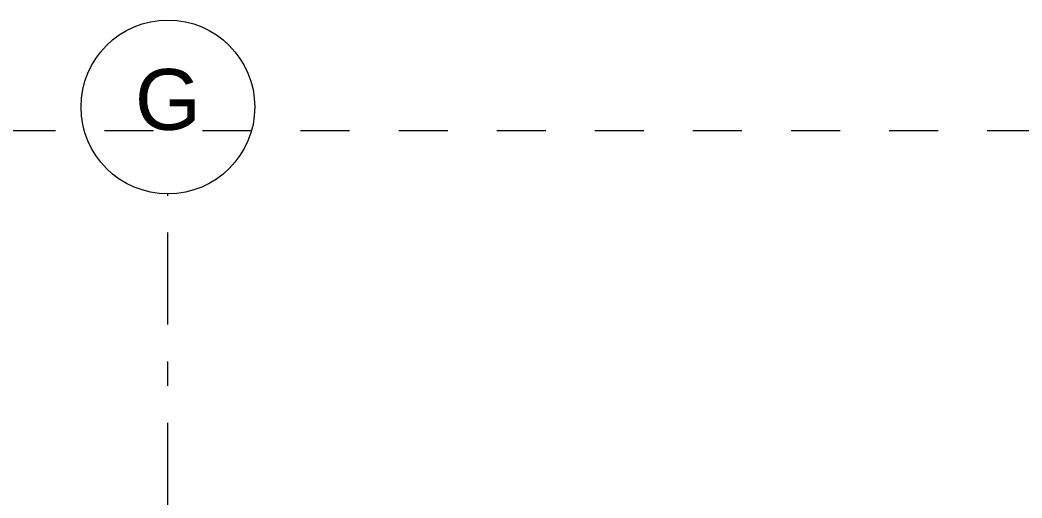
# Model space of a CAD drawing. Header units: millimetres. Extents: x -46169 to 228156, y -86316 to 18123.
# Drawn here: x 123813 to 129579, y -64024 to -61275 of the extents above; entities that cross this region are included whole.
import ezdxf
from ezdxf.enums import TextEntityAlignment as Align

# ---------------------------------------------------------------- set-up
doc = ezdxf.new("R2010")
doc.units = ezdxf.units.MM
doc.header["$MEASUREMENT"] = 0
doc.linetypes.add('Dashed', pattern=[2822.222233, 1411.111116, -1411.111116])
doc.linetypes.add('Double Dashed', pattern=[1093.611073, 529.166651, -211.666656, 141.111112, -211.666656])
doc.layers.add('0_Pen_No__105', color=7, linetype='Continuous', lineweight=15, true_color=0xa6a6a6)
doc.layers.add('New_A-15-MG_Structural_Grid_Phase_2_Pen_No__222', color=7, linetype='Continuous', lineweight=13, true_color=0x65af33)
doc.layers.add('New_A-15-MG_Structural_Grid_Phase_2', color=7, linetype='Continuous')
doc.styles.add('GENERATED_STYLE_1', font='')
doc.styles.get('GENERATED_STYLE_1').set_extended_font_data('Swis721 BT')

# ---------------------------------------------------------------- blocks, each defined once
blk = doc.blocks.new('Standard grid marker[3]_1', base_point=(124663.8, -62274.7))
at = {"layer": 'New_A-15-MG_Structural_Grid_Phase_2_Pen_No__222', "linetype": 'Double Dashed'}
blk.add_line((124663.8, -65214.1), (124663.8, -62274.7), dxfattribs=at)
at = {"layer": 'New_A-15-MG_Structural_Grid_Phase_2_Pen_No__222', "linetype": 'Continuous'}
blk.add_circle((124663.8, -61774.7), 500, dxfattribs=at)
at = {"layer": 'New_A-15-MG_Structural_Grid_Phase_2_Pen_No__222', "style": 'GENERATED_STYLE_1'}
for tag, p in [('AC_MarkerText_1_0', (124663.8, -61731.4)), ('AC_MarkerText_1_1', (124663.8, -85567.7))]:
    blk.add_attdef(tag, text='', height=350, rotation=360, dxfattribs=at).set_placement(p, align=Align.MIDDLE_CENTER)
blk = doc.blocks.new('A03 Atrium Longitudinal Section_STORY_MARKER', base_point=(104446.8, -81111))
at = {"layer": '0_Pen_No__105', "linetype": 'Dashed', "ltscale": 0.2}
blk.add_line((105107.6, -61911), (184115, -61911), dxfattribs=at)

msp = doc.modelspace()

# ---------------------------------------------------------------- block references
at = {"layer": 'New_A-15-MG_Structural_Grid_Phase_2', "color": 8, "linetype": 'Continuous', "lineweight": 15}
ref = msp.add_blockref('Standard grid marker[3]_1', (124663.8, -62274.7), dxfattribs=at)
ref.add_attrib('AC_MarkerText_1', 'G', dxfattribs={"layer": 'New_A-15-MG_Structural_Grid_Phase_2_Pen_No__222', "color": 85, "true_color": 0x65af33, "height": 350, "rotation": 360, "style": 'GENERATED_STYLE_1'}).set_placement((124663.8, -61731.4), align=Align.MIDDLE_CENTER)

# ---------------------------------------------------------------- next in the draw order: block references
at = {"linetype": 'Continuous', "lineweight": 0}
msp.add_blockref('A03 Atrium Longitudinal Section_STORY_MARKER', (104446.8, -81111), dxfattribs=at)

doc.saveas('drawing.dxf')
